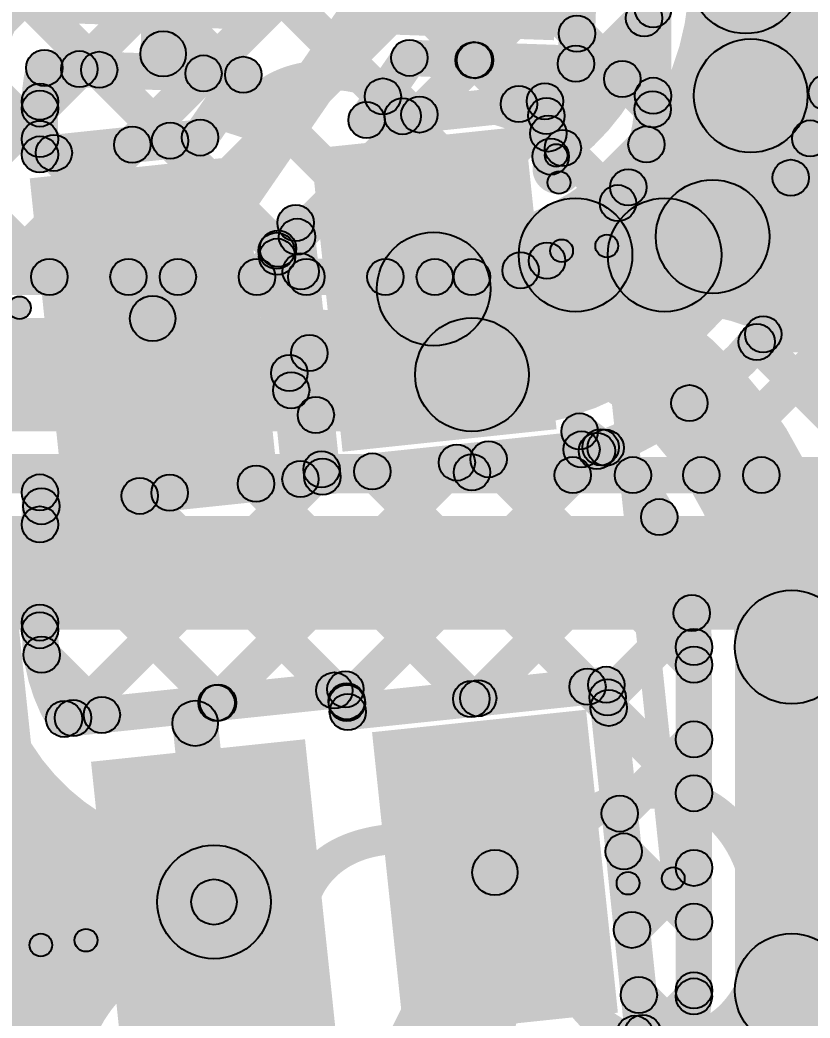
# Model space of a CAD drawing. Header units: millimetres. Extents: x -2.17 to 2.17, y -2.17 to 2.17.
# Drawn here: x -1.4829 to -1.3089, y -0.2296 to -0.0099 of the extents above; entities that cross this region are included whole.
import ezdxf

# ---------------------------------------------------------------- set-up
doc = ezdxf.new("R2010")
doc.units = ezdxf.units.MM
doc.header["$MEASUREMENT"] = 0
for name, color, linetype in [('BottomLayer', 5, 'Continuous'), ('BottomOverlay', 54, 'Continuous'), ('Mechanical2', 216, 'Continuous'), ('TopLayer', 1, 'Continuous'), ('TopOverlay', 2, 'Continuous'), ('TopPaste', 8, 'Continuous'), ('TopSolder', 216, 'Continuous')]:
    doc.layers.add(name, color=color, linetype=linetype)

# ---------------------------------------------------------------- blocks, each defined once
blk = doc.blocks.new('WS2812B_M____175')
at = {"layer": 'TopLayer'}
for points in [[(-0.09409, 0.05079), (-0.03504, 0.05079), (-0.03504, 0.01142), (-0.09409, 0.01142)], [(0.03504, 0.05079), (0.09409, 0.05079), (0.09409, 0.01142), (0.03504, 0.01142)], [(-0.09409, -0.01142), (-0.03504, -0.01142), (-0.03504, -0.05079), (-0.09409, -0.05079)], [(0.03504, -0.01142), (0.09409, -0.01142), (0.09409, -0.05079), (0.03504, -0.05079)]]:
    blk.add_hatch(color=1, dxfattribs=at).paths.add_polyline_path(points)
at = {"layer": 'TopOverlay'}
h = blk.add_hatch(color=2, dxfattribs=at)
edge = h.paths.add_edge_path()
edge.add_arc((-0.07, 0.07), 0.0025, 0, 360)
h = blk.add_hatch(color=2, dxfattribs=at)
edge = h.paths.add_edge_path()
edge.add_arc((-0.07, 0.07), 0.0025, 0, 360)
for points in [[(0.07, 0.0725), (0.07, 0.0675), (-0.07, 0.0675), (-0.07, 0.0725)], [(-0.0675, 0.06), (-0.0725, 0.06), (-0.0725, 0.07), (-0.0675, 0.07)], [(0.0725, 0.06), (0.0675, 0.06), (0.0675, 0.07), (0.0725, 0.07)], [(-0.0675, -0.07), (-0.0725, -0.07), (-0.0725, -0.06), (-0.0675, -0.06)], [(0.0725, -0.07), (0.0675, -0.07), (0.0675, -0.06), (0.0725, -0.06)], [(0.07, -0.0675), (0.07, -0.0725), (-0.07, -0.0725), (-0.07, -0.0675)]]:
    blk.add_hatch(color=2, dxfattribs=at).paths.add_polyline_path(points)
h = blk.add_hatch(color=2, dxfattribs=at)
edge = h.paths.add_edge_path()
edge.add_arc((0.07, 0.07), 0.0025, 0, 360)
h = blk.add_hatch(color=2, dxfattribs=at)
edge = h.paths.add_edge_path()
edge.add_arc((0.07, 0.07), 0.0025, 0, 360)
h = blk.add_hatch(color=2, dxfattribs=at)
edge = h.paths.add_edge_path()
edge.add_arc((-0.091, 0.061), 0.0025, 0, 360)
h = blk.add_hatch(color=2, dxfattribs=at)
edge = h.paths.add_edge_path()
edge.add_arc((-0.085, 0.061), 0.0025, 0, 360)
h = blk.add_hatch(color=2, dxfattribs=at)
edge = h.paths.add_edge_path()
edge.add_arc((-0.07, 0.06), 0.0025, 0, 360)
h = blk.add_hatch(color=2, dxfattribs=at)
edge = h.paths.add_edge_path()
edge.add_arc((0.07, 0.06), 0.0025, 0, 360)
h = blk.add_hatch(color=2, dxfattribs=at)
edge = h.paths.add_edge_path()
edge.add_arc((-0.07, -0.06), 0.0025, 0, 360)
h = blk.add_hatch(color=2, dxfattribs=at)
edge = h.paths.add_edge_path()
edge.add_arc((0.07, -0.06), 0.0025, 0, 360)
h = blk.add_hatch(color=2, dxfattribs=at)
edge = h.paths.add_edge_path()
edge.add_arc((-0.07, -0.07), 0.0025, 0, 360)
h = blk.add_hatch(color=2, dxfattribs=at)
edge = h.paths.add_edge_path()
edge.add_arc((-0.07, -0.07), 0.0025, 0, 360)
h = blk.add_hatch(color=2, dxfattribs=at)
edge = h.paths.add_edge_path()
edge.add_arc((0.07, -0.07), 0.0025, 0, 360)
h = blk.add_hatch(color=2, dxfattribs=at)
edge = h.paths.add_edge_path()
edge.add_arc((0.07, -0.07), 0.0025, 0, 360)
at = {"layer": 'TopPaste'}
for points in [[(-0.09409, 0.05079), (-0.03504, 0.05079), (-0.03504, 0.01142), (-0.09409, 0.01142)], [(0.03504, 0.05079), (0.09409, 0.05079), (0.09409, 0.01142), (0.03504, 0.01142)], [(-0.09409, -0.01142), (-0.03504, -0.01142), (-0.03504, -0.05079), (-0.09409, -0.05079)], [(0.03504, -0.01142), (0.09409, -0.01142), (0.09409, -0.05079), (0.03504, -0.05079)]]:
    blk.add_hatch(color=8, dxfattribs=at).paths.add_polyline_path(points)
at = {"layer": 'TopSolder'}
for points in [[(-0.09809, 0.05479), (-0.03104, 0.05479), (-0.03104, 0.00742), (-0.09809, 0.00742)], [(0.03104, 0.05479), (0.09809, 0.05479), (0.09809, 0.00742), (0.03104, 0.00742)], [(-0.09809, -0.00742), (-0.03104, -0.00742), (-0.03104, -0.05479), (-0.09809, -0.05479)], [(0.03104, -0.00742), (0.09809, -0.00742), (0.09809, -0.05479), (0.03104, -0.05479)]]:
    blk.add_hatch(color=216, dxfattribs=at).paths.add_polyline_path(points)
at = {"layer": 'TopOverlay', "const_width": 0.005}
blk.add_lwpolyline([(-0.085, 0.061, 1), (-0.091, 0.061, 1)], format="xyb", close=True, dxfattribs=at)
at = {"layer": 'TopOverlay'}
for centre in [(-0.07, 0.07), (-0.07, 0.07), (0.07, 0.07), (0.07, 0.07), (-0.091, 0.061), (-0.085, 0.061), (-0.07, 0.06), (0.07, 0.06), (-0.07, -0.06), (0.07, -0.06), (-0.07, -0.07), (-0.07, -0.07), (0.07, -0.07), (0.07, -0.07)]:
    blk.add_circle(centre, 0.0025, dxfattribs=at)
blk = doc.blocks.new('WS2812B_M____176')
at = {"layer": 'TopLayer'}
for points in [[(-0.09409, 0.05079), (-0.03504, 0.05079), (-0.03504, 0.01142), (-0.09409, 0.01142)], [(0.03504, 0.05079), (0.09409, 0.05079), (0.09409, 0.01142), (0.03504, 0.01142)], [(-0.09409, -0.01142), (-0.03504, -0.01142), (-0.03504, -0.05079), (-0.09409, -0.05079)], [(0.03504, -0.01142), (0.09409, -0.01142), (0.09409, -0.05079), (0.03504, -0.05079)]]:
    blk.add_hatch(color=1, dxfattribs=at).paths.add_polyline_path(points)
at = {"layer": 'TopOverlay'}
h = blk.add_hatch(color=2, dxfattribs=at)
edge = h.paths.add_edge_path()
edge.add_arc((-0.07, 0.07), 0.0025, 0, 360)
h = blk.add_hatch(color=2, dxfattribs=at)
edge = h.paths.add_edge_path()
edge.add_arc((-0.07, 0.07), 0.0025, 0, 360)
for points in [[(-0.07, 0.0675), (-0.07, 0.0725), (0.07, 0.0725), (0.07, 0.0675)], [(-0.0675, 0.06), (-0.0725, 0.06), (-0.0725, 0.07), (-0.0675, 0.07)], [(0.0725, 0.06), (0.0675, 0.06), (0.0675, 0.07), (0.0725, 0.07)], [(-0.0675, -0.07), (-0.0725, -0.07), (-0.0725, -0.06), (-0.0675, -0.06)], [(0.0725, -0.07), (0.0675, -0.07), (0.0675, -0.06), (0.0725, -0.06)], [(-0.07, -0.0725), (-0.07, -0.0675), (0.07, -0.0675), (0.07, -0.0725)]]:
    blk.add_hatch(color=2, dxfattribs=at).paths.add_polyline_path(points)
h = blk.add_hatch(color=2, dxfattribs=at)
edge = h.paths.add_edge_path()
edge.add_arc((0.07, 0.07), 0.0025, 0, 360)
h = blk.add_hatch(color=2, dxfattribs=at)
edge = h.paths.add_edge_path()
edge.add_arc((0.07, 0.07), 0.0025, 0, 360)
h = blk.add_hatch(color=2, dxfattribs=at)
edge = h.paths.add_edge_path()
edge.add_arc((-0.091, 0.061), 0.0025, 0, 360)
h = blk.add_hatch(color=2, dxfattribs=at)
edge = h.paths.add_edge_path()
edge.add_arc((-0.085, 0.061), 0.0025, 0, 360)
h = blk.add_hatch(color=2, dxfattribs=at)
edge = h.paths.add_edge_path()
edge.add_arc((-0.07, 0.06), 0.0025, 0, 360)
h = blk.add_hatch(color=2, dxfattribs=at)
edge = h.paths.add_edge_path()
edge.add_arc((0.07, 0.06), 0.0025, 0, 360)
h = blk.add_hatch(color=2, dxfattribs=at)
edge = h.paths.add_edge_path()
edge.add_arc((-0.07, -0.06), 0.0025, 0, 360)
h = blk.add_hatch(color=2, dxfattribs=at)
edge = h.paths.add_edge_path()
edge.add_arc((0.07, -0.06), 0.0025, 0, 360)
h = blk.add_hatch(color=2, dxfattribs=at)
edge = h.paths.add_edge_path()
edge.add_arc((-0.07, -0.07), 0.0025, 0, 360)
h = blk.add_hatch(color=2, dxfattribs=at)
edge = h.paths.add_edge_path()
edge.add_arc((-0.07, -0.07), 0.0025, 0, 360)
h = blk.add_hatch(color=2, dxfattribs=at)
edge = h.paths.add_edge_path()
edge.add_arc((0.07, -0.07), 0.0025, 0, 360)
h = blk.add_hatch(color=2, dxfattribs=at)
edge = h.paths.add_edge_path()
edge.add_arc((0.07, -0.07), 0.0025, 0, 360)
at = {"layer": 'TopPaste'}
for points in [[(-0.09409, 0.05079), (-0.03504, 0.05079), (-0.03504, 0.01142), (-0.09409, 0.01142)], [(0.03504, 0.05079), (0.09409, 0.05079), (0.09409, 0.01142), (0.03504, 0.01142)], [(-0.09409, -0.01142), (-0.03504, -0.01142), (-0.03504, -0.05079), (-0.09409, -0.05079)], [(0.03504, -0.01142), (0.09409, -0.01142), (0.09409, -0.05079), (0.03504, -0.05079)]]:
    blk.add_hatch(color=8, dxfattribs=at).paths.add_polyline_path(points)
at = {"layer": 'TopSolder'}
for points in [[(-0.09809, 0.05479), (-0.03104, 0.05479), (-0.03104, 0.00742), (-0.09809, 0.00742)], [(0.03104, 0.05479), (0.09809, 0.05479), (0.09809, 0.00742), (0.03104, 0.00742)], [(-0.09809, -0.00742), (-0.03104, -0.00742), (-0.03104, -0.05479), (-0.09809, -0.05479)], [(0.03104, -0.00742), (0.09809, -0.00742), (0.09809, -0.05479), (0.03104, -0.05479)]]:
    blk.add_hatch(color=216, dxfattribs=at).paths.add_polyline_path(points)
at = {"layer": 'TopOverlay', "const_width": 0.005}
blk.add_lwpolyline([(-0.085, 0.061, 1), (-0.091, 0.061, 1)], format="xyb", close=True, dxfattribs=at)
at = {"layer": 'TopOverlay'}
for centre in [(-0.07, 0.07), (-0.07, 0.07), (0.07, 0.07), (0.07, 0.07), (-0.091, 0.061), (-0.085, 0.061), (-0.07, 0.06), (0.07, 0.06), (-0.07, -0.06), (0.07, -0.06), (-0.07, -0.07), (-0.07, -0.07), (0.07, -0.07), (0.07, -0.07)]:
    blk.add_circle(centre, 0.0025, dxfattribs=at)

msp = doc.modelspace()

# ---------------------------------------------------------------- hatches: boundary and pattern name
at = {"layer": 'BottomLayer'}
for points in [[(-1.74106, 0.24906), (-1.7354, 0.25472), (-1.41701, -0.06367), (-1.42267, -0.06933)], [(-1.71278, 0.24906), (-1.70712, 0.25472), (-1.38873, -0.06367), (-1.39439, -0.06933)], [(-1.68449, 0.24906), (-1.67883, 0.25472), (-1.36403, -0.06009), (-1.36969, -0.06574)], [(-1.65621, 0.24906), (-1.65055, 0.25472), (-1.34842, -0.04741), (-1.35408, -0.05307)], [(-1.62792, 0.24906), (-1.62227, 0.25472), (-1.34078, -0.02677), (-1.34644, -0.03242)], [(-1.54102, -0.06933), (-1.54668, -0.06367), (-1.22829, 0.25472), (-1.22263, 0.24906)], [(-1.51274, -0.06933), (-1.51839, -0.06367), (-1.25037, 0.20436), (-1.24471, 0.1987)], [(-1.48445, -0.06933), (-1.49011, -0.06367), (-1.25221, 0.17423), (-1.24655, 0.16858)], [(-1.45617, -0.06933), (-1.46183, -0.06367), (-1.24233, 0.15583), (-1.23667, 0.15017)], [(-1.42788, -0.06933), (-1.43354, -0.06367), (-1.24233, 0.12754), (-1.23667, 0.12188)], [(-1.53016, 0.00987), (-1.5245, 0.01553), (-1.4453, -0.06367), (-1.45096, -0.06933)], [(-1.3395, -0.02661), (-1.3475, -0.02661), (-1.3475, 0.00739), (-1.3395, 0.00739)], [(-1.3095, -0.02661), (-1.3345, -0.02661), (-1.3345, 0.00739), (-1.3095, 0.00739)], [(-1.3996, -0.06933), (-1.40526, -0.06367), (-1.34633, -0.00474), (-1.34067, -0.0104)], [(-1.53082, -0.01775), (-1.52516, -0.01209), (-1.47358, -0.06367), (-1.47924, -0.06933)], [(-1.36985, -0.06786), (-1.37551, -0.06221), (-1.34779, -0.03449), (-1.34214, -0.04015)], [(-1.3304, -0.07011), (-1.3304, -0.04511), (-1.219, -0.04511), (-1.219, -0.07011)], [(-1.905, -0.0705), (-1.905, -0.0625), (-1.38339, -0.0625), (-1.38339, -0.0705)], [(-1.905, -0.1005), (-1.905, -0.0755), (-1.38339, -0.0755), (-1.38339, -0.1005)], [(-1.33007, -0.11294), (-1.33573, -0.10728), (-1.30473, -0.07628), (-1.29907, -0.08194)], [(-1.31925, -0.08311), (-1.31925, -0.07511), (-1.2566, -0.07511), (-1.2566, -0.08311)], [(-1.32351, -0.08364), (-1.31785, -0.07798), (-1.28855, -0.10728), (-1.29421, -0.11294)], [(-1.33833, -0.0971), (-1.33268, -0.09144), (-1.31683, -0.10728), (-1.32249, -0.11294)], [(-1.35836, -0.11294), (-1.36402, -0.10728), (-1.35871, -0.10197), (-1.35305, -0.10763)], [(-1.35679, -0.10693), (-1.35113, -0.10127), (-1.34512, -0.10728), (-1.35078, -0.11294)], [(-1.97, -0.11411), (-1.97, -0.10611), (-1.272, -0.10611), (-1.272, -0.11411)], [(-1.905, -0.1135), (-1.905, -0.1055), (-1.38339, -0.1055), (-1.38339, -0.1135)], [(-1.97, -0.14411), (-1.97, -0.11911), (-1.272, -0.11911), (-1.272, -0.14411)]]:
    msp.add_hatch(color=5, dxfattribs=at).paths.add_polyline_path(points)
h = msp.add_hatch(color=5, dxfattribs=at)
edge = h.paths.add_edge_path()
edge.add_arc((-1.3435, -0.00757), 0.004, 0, 360)
h = msp.add_hatch(color=5, dxfattribs=at)
edge = h.paths.add_edge_path()
edge.add_arc((-1.322, -0.02661), 0.0125, 0, 360)
h = msp.add_hatch(color=5, dxfattribs=at)
edge = h.paths.add_edge_path()
edge.add_arc((-1.322, -0.02661), 0.0125, 0, 360)
h = msp.add_hatch(color=5, dxfattribs=at)
edge = h.paths.add_edge_path()
edge.add_arc((-1.3435, -0.02661), 0.004, 0, 360)
h = msp.add_hatch(color=5, dxfattribs=at)
edge = h.paths.add_edge_path()
edge.add_arc((-1.3435, -0.02661), 0.004, 0, 360)
h = msp.add_hatch(color=5, dxfattribs=at)
edge = h.paths.add_edge_path()
edge.add_arc((-1.34361, -0.02959), 0.004, 0, 360)
h = msp.add_hatch(color=5, dxfattribs=at)
edge = h.paths.add_edge_path()
edge.add_arc((-1.34496, -0.03732), 0.004, 0, 360)
h = msp.add_hatch(color=5, dxfattribs=at)
edge = h.paths.add_edge_path()
edge.add_arc((-1.34896, -0.04675), 0.004, 0, 360)
h = msp.add_hatch(color=5, dxfattribs=at)
edge = h.paths.add_edge_path()
edge.add_arc((-1.34896, -0.04675), 0.004, 0, 360)
h = msp.add_hatch(color=5, dxfattribs=at)
edge = h.paths.add_edge_path()
edge.add_arc((-1.3304, -0.05761), 0.0125, 0, 360)
h = msp.add_hatch(color=5, dxfattribs=at)
edge = h.paths.add_edge_path()
edge.add_arc((-1.3304, -0.05761), 0.0125, 0, 360)
h = msp.add_hatch(color=5, dxfattribs=at)
edge = h.paths.add_edge_path()
edge.add_arc((-1.3304, -0.05761), 0.0125, 0, 360)
h = msp.add_hatch(color=5, dxfattribs=at)
edge = h.paths.add_edge_path()
edge.add_arc((-1.35125, -0.05024), 0.004, 0, 360)
h = msp.add_hatch(color=5, dxfattribs=at)
edge = h.paths.add_edge_path()
edge.add_arc((-1.36686, -0.06291), 0.004, 0, 360)
h = msp.add_hatch(color=5, dxfattribs=at)
edge = h.paths.add_edge_path()
edge.add_arc((-1.37268, -0.06504), 0.004, 0, 360)
h = msp.add_hatch(color=5, dxfattribs=at)
edge = h.paths.add_edge_path()
edge.add_arc((-1.47641, -0.0665), 0.004, 0, 360)
h = msp.add_hatch(color=5, dxfattribs=at)
edge = h.paths.add_edge_path()
edge.add_arc((-1.459, -0.0665), 0.004, 0, 360)
h = msp.add_hatch(color=5, dxfattribs=at)
edge = h.paths.add_edge_path()
edge.add_arc((-1.44813, -0.0665), 0.004, 0, 360)
h = msp.add_hatch(color=5, dxfattribs=at)
edge = h.paths.add_edge_path()
edge.add_arc((-1.43071, -0.0665), 0.004, 0, 360)
h = msp.add_hatch(color=5, dxfattribs=at)
edge = h.paths.add_edge_path()
edge.add_arc((-1.41984, -0.0665), 0.004, 0, 360)
h = msp.add_hatch(color=5, dxfattribs=at)
edge = h.paths.add_edge_path()
edge.add_arc((-1.40243, -0.0665), 0.004, 0, 360)
h = msp.add_hatch(color=5, dxfattribs=at)
edge = h.paths.add_edge_path()
edge.add_arc((-1.39156, -0.0665), 0.004, 0, 360)
h = msp.add_hatch(color=5, dxfattribs=at)
edge = h.paths.add_edge_path()
edge.add_arc((-1.38339, -0.0665), 0.004, 0, 360)
h = msp.add_hatch(color=5, dxfattribs=at)
edge = h.paths.add_edge_path()
edge.add_arc((-1.38339, -0.0665), 0.004, 0, 360)
h = msp.add_hatch(color=5, dxfattribs=at)
edge = h.paths.add_edge_path()
edge.add_arc((-1.38339, -0.088), 0.0125, 0, 360)
h = msp.add_hatch(color=5, dxfattribs=at)
edge = h.paths.add_edge_path()
edge.add_arc((-1.38339, -0.088), 0.0125, 0, 360)
h = msp.add_hatch(color=5, dxfattribs=at)
edge = h.paths.add_edge_path()
edge.add_arc((-1.32068, -0.08081), 0.004, 0, 360)
h = msp.add_hatch(color=5, dxfattribs=at)
edge = h.paths.add_edge_path()
edge.add_arc((-1.31925, -0.07911), 0.004, 0, 360)
h = msp.add_hatch(color=5, dxfattribs=at)
edge = h.paths.add_edge_path()
edge.add_arc((-1.31925, -0.07911), 0.004, 0, 360)
h = msp.add_hatch(color=5, dxfattribs=at)
edge = h.paths.add_edge_path()
edge.add_arc((-1.3355, -0.09427), 0.004, 0, 360)
h = msp.add_hatch(color=5, dxfattribs=at)
edge = h.paths.add_edge_path()
edge.add_arc((-1.35588, -0.1048), 0.004, 0, 360)
h = msp.add_hatch(color=5, dxfattribs=at)
edge = h.paths.add_edge_path()
edge.add_arc((-1.35396, -0.1041), 0.004, 0, 360)
h = msp.add_hatch(color=5, dxfattribs=at)
edge = h.paths.add_edge_path()
edge.add_arc((-1.38339, -0.1095), 0.004, 0, 360)
h = msp.add_hatch(color=5, dxfattribs=at)
edge = h.paths.add_edge_path()
edge.add_arc((-1.38339, -0.1095), 0.004, 0, 360)
h = msp.add_hatch(color=5, dxfattribs=at)
edge = h.paths.add_edge_path()
edge.add_arc((-1.36119, -0.11011), 0.004, 0, 360)
h = msp.add_hatch(color=5, dxfattribs=at)
edge = h.paths.add_edge_path()
edge.add_arc((-1.34795, -0.11011), 0.004, 0, 360)
h = msp.add_hatch(color=5, dxfattribs=at)
edge = h.paths.add_edge_path()
edge.add_arc((-1.3329, -0.11011), 0.004, 0, 360)
h = msp.add_hatch(color=5, dxfattribs=at)
edge = h.paths.add_edge_path()
edge.add_arc((-1.31966, -0.11011), 0.004, 0, 360)
at = {"layer": 'TopLayer'}
for points in [[(-1.3565, -0.0197), (-1.36449, -0.01942), (-1.3618, 0.05759), (-1.35381, 0.05731)], [(-1.44956, -0.07849), (-1.4578, -0.07281), (-1.39193, 0.02278), (-1.3837, 0.01711)], [(-1.44637, -0.01756), (-1.45636, -0.01721), (-1.45498, 0.02229), (-1.44499, 0.02194)], [(-1.36415, -0.03388), (-1.36981, -0.02822), (-1.34831, -0.00672), (-1.34265, -0.01238)], [(-1.36309, -0.01577), (-1.35743, -0.01011), (-1.34746, -0.02009), (-1.35312, -0.02574)], [(-1.39729, -0.02228), (-1.39701, -0.01428), (-1.36035, -0.01556), (-1.36063, -0.02356)], [(-1.47766, -0.02447), (-1.47738, -0.01648), (-1.43358, -0.01801), (-1.43386, -0.026)], [(-1.40328, -0.03423), (-1.40987, -0.02969), (-1.40045, -0.01601), (-1.39386, -0.02055)], [(-1.39212, -0.03356), (-1.39778, -0.02791), (-1.38581, -0.01594), (-1.38016, -0.0216)], [(-1.38554, -0.02161), (-1.37988, -0.01595), (-1.37023, -0.02561), (-1.37588, -0.03126)], [(-1.47567, -0.03226), (-1.48133, -0.02661), (-1.47264, -0.01792), (-1.46698, -0.02357)], [(-1.46827, -0.02372), (-1.46262, -0.01807), (-1.44701, -0.03368), (-1.45267, -0.03933)], [(-1.45533, -0.04021), (-1.46099, -0.03455), (-1.44531, -0.01887), (-1.43965, -0.02453)], [(-1.43994, -0.03808), (-1.44653, -0.03354), (-1.43702, -0.01973), (-1.43043, -0.02427)], [(-1.40616, -0.03594), (-1.407, -0.02798), (-1.36773, -0.02385), (-1.3669, -0.03181)], [(-1.40583, -0.0296), (-1.40017, -0.02394), (-1.39582, -0.0283), (-1.40148, -0.03395)], [(-1.4745, -0.03952), (-1.4825, -0.03952), (-1.4825, -0.0279), (-1.4745, -0.0279)], [(-1.37129, -0.02825), (-1.36334, -0.02741), (-1.36206, -0.03957), (-1.37002, -0.04041)], [(-1.47808, -0.0435), (-1.47892, -0.03554), (-1.44365, -0.03183), (-1.44282, -0.03979)], [(-1.3694, -0.03775), (-1.36374, -0.03209), (-1.36054, -0.03529), (-1.3662, -0.04095)], [(-1.48133, -0.03895), (-1.47567, -0.0333), (-1.4726, -0.03637), (-1.47826, -0.04202)], [(-1.31174, -0.03884), (-1.30608, -0.03318), (-1.27794, -0.06132), (-1.2836, -0.06698)], [(-1.36058, -0.07414), (-1.36058, -0.04914), (-1.34097, -0.04914), (-1.34097, -0.07414)], [(-1.42311, -0.06301), (-1.4297, -0.05847), (-1.42548, -0.05235), (-1.41889, -0.05688)], [(-1.42344, -0.06488), (-1.4291, -0.05922), (-1.4247, -0.05483), (-1.41904, -0.06048)], [(-1.42617, -0.05503), (-1.41821, -0.0542), (-1.41234, -0.11004), (-1.4203, -0.11088)], [(-1.42891, -0.06309), (-1.42325, -0.05743), (-1.41824, -0.06245), (-1.4239, -0.0681)], [(-1.43038, -0.06115), (-1.42243, -0.06032), (-1.41715, -0.11055), (-1.4251, -0.11138)], [(-1.42075, -0.09048), (-1.42641, -0.08482), (-1.42201, -0.08042), (-1.41635, -0.08608)], [(-1.42601, -0.09428), (-1.42035, -0.08862), (-1.41492, -0.09405), (-1.42057, -0.09971)], [(-1.4159, -0.11444), (-1.41674, -0.10648), (-1.35968, -0.10049), (-1.35884, -0.10844)], [(-1.36366, -0.10092), (-1.3557, -0.10009), (-1.35528, -0.10405), (-1.36324, -0.10488)], [(-1.40813, -0.16271), (-1.41379, -0.15705), (-1.35789, -0.10116), (-1.35223, -0.10681)], [(-1.43678, -0.16308), (-1.44244, -0.15742), (-1.38954, -0.10452), (-1.38388, -0.11018)], [(-1.38256, -0.10944), (-1.3769, -0.10379), (-1.33167, -0.14901), (-1.33733, -0.15467)], [(-1.47776, -0.12094), (-1.4786, -0.11299), (-1.42154, -0.10699), (-1.42071, -0.11494)], [(-1.46839, -0.1664), (-1.47404, -0.16074), (-1.41932, -0.10601), (-1.41366, -0.11167)], [(-1.40815, -0.11213), (-1.40249, -0.10648), (-1.35511, -0.15386), (-1.36076, -0.15952)], [(-1.43374, -0.11482), (-1.42809, -0.10917), (-1.3807, -0.15655), (-1.38636, -0.16221)], [(-1.47567, -0.1454), (-1.48133, -0.13974), (-1.45275, -0.11116), (-1.44709, -0.11682)], [(-1.45934, -0.11751), (-1.45368, -0.11186), (-1.41085, -0.15469), (-1.4165, -0.16035)], [(-1.4745, -0.14426), (-1.4825, -0.14426), (-1.4825, -0.11393), (-1.4745, -0.11393)], [(-1.48248, -0.11435), (-1.47452, -0.11352), (-1.4742, -0.11655), (-1.48216, -0.11738)], [(-1.48133, -0.12381), (-1.47567, -0.11815), (-1.43644, -0.15738), (-1.4421, -0.16304)], [(-1.37918, -0.16205), (-1.38484, -0.15639), (-1.34498, -0.11653), (-1.33932, -0.12219)], [(-1.3507, -0.16185), (-1.35636, -0.15619), (-1.33782, -0.13765), (-1.33216, -0.14331)], [(-1.48095, -0.15247), (-1.47529, -0.14682), (-1.46203, -0.16007), (-1.46769, -0.16573)], [(-1.3305, -0.22353), (-1.3385, -0.22353), (-1.3385, -0.14796), (-1.3305, -0.14796)], [(-1.3005, -0.22353), (-1.3255, -0.22353), (-1.3255, -0.14796), (-1.3005, -0.14796)], [(-1.47274, -0.16775), (-1.47358, -0.1598), (-1.41165, -0.15329), (-1.41081, -0.16124)], [(-1.41029, -0.16622), (-1.41113, -0.15826), (-1.35424, -0.15228), (-1.3534, -0.16024)], [(-1.4165, -0.16035), (-1.41085, -0.15469), (-1.40809, -0.15745), (-1.41374, -0.16311)], [(-1.36076, -0.15952), (-1.35511, -0.15386), (-1.35046, -0.15851), (-1.35611, -0.16417)], [(-1.3578, -0.15668), (-1.34984, -0.15584), (-1.34179, -0.23247), (-1.34974, -0.23331)], [(-1.41521, -0.15768), (-1.40725, -0.15685), (-1.40673, -0.16182), (-1.41469, -0.16266)], [(-1.35611, -0.16417), (-1.35046, -0.15851), (-1.33167, -0.1773), (-1.33733, -0.18295)], [(-1.44929, -0.16529), (-1.43934, -0.16424), (-1.43521, -0.20355), (-1.44516, -0.2046)], [(-1.34801, -0.18744), (-1.35367, -0.18179), (-1.33733, -0.16545), (-1.33167, -0.17111)], [(-1.35279, -0.19578), (-1.34713, -0.19012), (-1.33167, -0.20558), (-1.33733, -0.21124)], [(-1.42128, -0.29453), (-1.43022, -0.29005), (-1.38279, -0.19533), (-1.37385, -0.19981)], [(-1.34532, -0.21304), (-1.35098, -0.20738), (-1.33733, -0.19373), (-1.33167, -0.19939)], [(-1.44516, -0.2046), (-1.43521, -0.20355), (-1.43108, -0.24286), (-1.44102, -0.24391)], [(-1.34947, -0.22738), (-1.34381, -0.22173), (-1.33372, -0.23182), (-1.33938, -0.23747)], [(-1.34368, -0.23969), (-1.34934, -0.23403), (-1.33736, -0.22205), (-1.3317, -0.2277)]]:
    msp.add_hatch(color=1, dxfattribs=at).paths.add_polyline_path(points)
h = msp.add_hatch(color=1, dxfattribs=at)
edge = h.paths.add_edge_path()
edge.add_arc((-1.32309, -0.00042), 0.0125, 0, 360)
h = msp.add_hatch(color=1, dxfattribs=at)
edge = h.paths.add_edge_path()
edge.add_arc((-1.34548, -0.00955), 0.004, 0, 360)
h = msp.add_hatch(color=1, dxfattribs=at)
edge = h.paths.add_edge_path()
edge.add_arc((-1.36026, -0.01294), 0.004, 0, 360)
h = msp.add_hatch(color=1, dxfattribs=at)
edge = h.paths.add_edge_path()
edge.add_arc((-1.45136, -0.01739), 0.005, 0, 360)
h = msp.add_hatch(color=1, dxfattribs=at)
edge = h.paths.add_edge_path()
edge.add_arc((-1.39715, -0.01828), 0.004, 0, 360)
h = msp.add_hatch(color=1, dxfattribs=at)
edge = h.paths.add_edge_path()
edge.add_arc((-1.39715, -0.01828), 0.004, 0, 360)
h = msp.add_hatch(color=1, dxfattribs=at)
edge = h.paths.add_edge_path()
edge.add_arc((-1.38299, -0.01877), 0.004, 0, 360)
h = msp.add_hatch(color=1, dxfattribs=at)
edge = h.paths.add_edge_path()
edge.add_arc((-1.38271, -0.01878), 0.004, 0, 360)
h = msp.add_hatch(color=1, dxfattribs=at)
edge = h.paths.add_edge_path()
edge.add_arc((-1.47752, -0.02047), 0.004, 0, 360)
h = msp.add_hatch(color=1, dxfattribs=at)
edge = h.paths.add_edge_path()
edge.add_arc((-1.47752, -0.02047), 0.004, 0, 360)
h = msp.add_hatch(color=1, dxfattribs=at)
edge = h.paths.add_edge_path()
edge.add_arc((-1.46981, -0.02074), 0.004, 0, 360)
h = msp.add_hatch(color=1, dxfattribs=at)
edge = h.paths.add_edge_path()
edge.add_arc((-1.46545, -0.0209), 0.004, 0, 360)
h = msp.add_hatch(color=1, dxfattribs=at)
edge = h.paths.add_edge_path()
edge.add_arc((-1.36049, -0.01956), 0.004, 0, 360)
h = msp.add_hatch(color=1, dxfattribs=at)
edge = h.paths.add_edge_path()
edge.add_arc((-1.36049, -0.01956), 0.004, 0, 360)
h = msp.add_hatch(color=1, dxfattribs=at)
edge = h.paths.add_edge_path()
edge.add_arc((-1.44248, -0.0217), 0.004, 0, 360)
h = msp.add_hatch(color=1, dxfattribs=at)
edge = h.paths.add_edge_path()
edge.add_arc((-1.43372, -0.022), 0.004, 0, 360)
h = msp.add_hatch(color=1, dxfattribs=at)
edge = h.paths.add_edge_path()
edge.add_arc((-1.43372, -0.022), 0.004, 0, 360)
h = msp.add_hatch(color=1, dxfattribs=at)
edge = h.paths.add_edge_path()
edge.add_arc((-1.35029, -0.02291), 0.004, 0, 360)
h = msp.add_hatch(color=1, dxfattribs=at)
edge = h.paths.add_edge_path()
edge.add_arc((-1.30526, -0.0259), 0.004, 0, 360)
h = msp.add_hatch(color=1, dxfattribs=at)
edge = h.paths.add_edge_path()
edge.add_arc((-1.4785, -0.0279), 0.004, 0, 360)
h = msp.add_hatch(color=1, dxfattribs=at)
edge = h.paths.add_edge_path()
edge.add_arc((-1.4785, -0.0279), 0.004, 0, 360)
h = msp.add_hatch(color=1, dxfattribs=at)
edge = h.paths.add_edge_path()
edge.add_arc((-1.403, -0.02677), 0.004, 0, 360)
h = msp.add_hatch(color=1, dxfattribs=at)
edge = h.paths.add_edge_path()
edge.add_arc((-1.36732, -0.02783), 0.004, 0, 360)
h = msp.add_hatch(color=1, dxfattribs=at)
edge = h.paths.add_edge_path()
edge.add_arc((-1.36732, -0.02783), 0.004, 0, 360)
h = msp.add_hatch(color=1, dxfattribs=at)
edge = h.paths.add_edge_path()
edge.add_arc((-1.4785, -0.02943), 0.004, 0, 360)
h = msp.add_hatch(color=1, dxfattribs=at)
edge = h.paths.add_edge_path()
edge.add_arc((-1.37305, -0.02843), 0.004, 0, 360)
h = msp.add_hatch(color=1, dxfattribs=at)
edge = h.paths.add_edge_path()
edge.add_arc((-1.40658, -0.03196), 0.004, 0, 360)
h = msp.add_hatch(color=1, dxfattribs=at)
edge = h.paths.add_edge_path()
edge.add_arc((-1.40658, -0.03196), 0.004, 0, 360)
h = msp.add_hatch(color=1, dxfattribs=at)
edge = h.paths.add_edge_path()
edge.add_arc((-1.39865, -0.03112), 0.004, 0, 360)
h = msp.add_hatch(color=1, dxfattribs=at)
edge = h.paths.add_edge_path()
edge.add_arc((-1.39495, -0.03074), 0.004, 0, 360)
h = msp.add_hatch(color=1, dxfattribs=at)
edge = h.paths.add_edge_path()
edge.add_arc((-1.36698, -0.03105), 0.004, 0, 360)
h = msp.add_hatch(color=1, dxfattribs=at)
edge = h.paths.add_edge_path()
edge.add_arc((-1.4785, -0.03613), 0.004, 0, 360)
h = msp.add_hatch(color=1, dxfattribs=at)
edge = h.paths.add_edge_path()
edge.add_arc((-1.44984, -0.0365), 0.004, 0, 360)
h = msp.add_hatch(color=1, dxfattribs=at)
edge = h.paths.add_edge_path()
edge.add_arc((-1.44323, -0.03581), 0.004, 0, 360)
h = msp.add_hatch(color=1, dxfattribs=at)
edge = h.paths.add_edge_path()
edge.add_arc((-1.44323, -0.03581), 0.004, 0, 360)
h = msp.add_hatch(color=1, dxfattribs=at)
edge = h.paths.add_edge_path()
edge.add_arc((-1.36657, -0.03492), 0.004, 0, 360)
h = msp.add_hatch(color=1, dxfattribs=at)
edge = h.paths.add_edge_path()
edge.add_arc((-1.30891, -0.03601), 0.004, 0, 360)
h = msp.add_hatch(color=1, dxfattribs=at)
edge = h.paths.add_edge_path()
edge.add_arc((-1.45816, -0.03738), 0.004, 0, 360)
h = msp.add_hatch(color=1, dxfattribs=at)
edge = h.paths.add_edge_path()
edge.add_arc((-1.36337, -0.03812), 0.004, 0, 360)
h = msp.add_hatch(color=1, dxfattribs=at)
edge = h.paths.add_edge_path()
edge.add_arc((-1.4785, -0.03952), 0.004, 0, 360)
h = msp.add_hatch(color=1, dxfattribs=at)
edge = h.paths.add_edge_path()
edge.add_arc((-1.4785, -0.03952), 0.004, 0, 360)
h = msp.add_hatch(color=1, dxfattribs=at)
edge = h.paths.add_edge_path()
edge.add_arc((-1.47543, -0.03919), 0.004, 0, 360)
h = msp.add_hatch(color=1, dxfattribs=at)
edge = h.paths.add_edge_path()
edge.add_arc((-1.36604, -0.03999), 0.004, 0, 360)
h = msp.add_hatch(color=1, dxfattribs=at)
edge = h.paths.add_edge_path()
edge.add_arc((-1.36604, -0.03999), 0.004, 0, 360)
h = msp.add_hatch(color=1, dxfattribs=at)
edge = h.paths.add_edge_path()
edge.add_arc((-1.31319, -0.04467), 0.004, 0, 360)
h = msp.add_hatch(color=1, dxfattribs=at)
edge = h.paths.add_edge_path()
edge.add_arc((-1.31319, -0.04467), 0.004, 0, 360)
h = msp.add_hatch(color=1, dxfattribs=at)
edge = h.paths.add_edge_path()
edge.add_arc((-1.36058, -0.06164), 0.0125, 0, 360)
h = msp.add_hatch(color=1, dxfattribs=at)
edge = h.paths.add_edge_path()
edge.add_arc((-1.36058, -0.06164), 0.0125, 0, 360)
h = msp.add_hatch(color=1, dxfattribs=at)
edge = h.paths.add_edge_path()
edge.add_arc((-1.36058, -0.06164), 0.0125, 0, 360)
h = msp.add_hatch(color=1, dxfattribs=at)
edge = h.paths.add_edge_path()
edge.add_arc((-1.34097, -0.06164), 0.0125, 0, 360)
h = msp.add_hatch(color=1, dxfattribs=at)
edge = h.paths.add_edge_path()
edge.add_arc((-1.34097, -0.06164), 0.0125, 0, 360)
h = msp.add_hatch(color=1, dxfattribs=at)
edge = h.paths.add_edge_path()
edge.add_arc((-1.42219, -0.05461), 0.004, 0, 360)
h = msp.add_hatch(color=1, dxfattribs=at)
edge = h.paths.add_edge_path()
edge.add_arc((-1.42219, -0.05461), 0.004, 0, 360)
h = msp.add_hatch(color=1, dxfattribs=at)
edge = h.paths.add_edge_path()
edge.add_arc((-1.42187, -0.05765), 0.004, 0, 360)
h = msp.add_hatch(color=1, dxfattribs=at)
edge = h.paths.add_edge_path()
edge.add_arc((-1.42641, -0.06074), 0.004, 0, 360)
h = msp.add_hatch(color=1, dxfattribs=at)
edge = h.paths.add_edge_path()
edge.add_arc((-1.42641, -0.06074), 0.004, 0, 360)
h = msp.add_hatch(color=1, dxfattribs=at)
edge = h.paths.add_edge_path()
edge.add_arc((-1.42608, -0.06026), 0.004, 0, 360)
h = msp.add_hatch(color=1, dxfattribs=at)
edge = h.paths.add_edge_path()
edge.add_arc((-1.39182, -0.06915), 0.0125, 0, 360)
h = msp.add_hatch(color=1, dxfattribs=at)
edge = h.paths.add_edge_path()
edge.add_arc((-1.39182, -0.06915), 0.0125, 0, 360)
h = msp.add_hatch(color=1, dxfattribs=at)
edge = h.paths.add_edge_path()
edge.add_arc((-1.42627, -0.06205), 0.004, 0, 360)
h = msp.add_hatch(color=1, dxfattribs=at)
edge = h.paths.add_edge_path()
edge.add_arc((-1.42107, -0.06528), 0.004, 0, 360)
h = msp.add_hatch(color=1, dxfattribs=at)
edge = h.paths.add_edge_path()
edge.add_arc((-1.45368, -0.07565), 0.005, 0, 360)
h = msp.add_hatch(color=1, dxfattribs=at)
edge = h.paths.add_edge_path()
edge.add_arc((-1.41918, -0.08325), 0.004, 0, 360)
h = msp.add_hatch(color=1, dxfattribs=at)
edge = h.paths.add_edge_path()
edge.add_arc((-1.42358, -0.08765), 0.004, 0, 360)
h = msp.add_hatch(color=1, dxfattribs=at)
edge = h.paths.add_edge_path()
edge.add_arc((-1.42318, -0.09145), 0.004, 0, 360)
h = msp.add_hatch(color=1, dxfattribs=at)
edge = h.paths.add_edge_path()
edge.add_arc((-1.41775, -0.09688), 0.004, 0, 360)
h = msp.add_hatch(color=1, dxfattribs=at)
edge = h.paths.add_edge_path()
edge.add_arc((-1.35968, -0.1005), 0.004, 0, 360)
h = msp.add_hatch(color=1, dxfattribs=at)
edge = h.paths.add_edge_path()
edge.add_arc((-1.35968, -0.1005), 0.004, 0, 360)
h = msp.add_hatch(color=1, dxfattribs=at)
edge = h.paths.add_edge_path()
edge.add_arc((-1.35926, -0.10446), 0.004, 0, 360)
h = msp.add_hatch(color=1, dxfattribs=at)
edge = h.paths.add_edge_path()
edge.add_arc((-1.35926, -0.10446), 0.004, 0, 360)
h = msp.add_hatch(color=1, dxfattribs=at)
edge = h.paths.add_edge_path()
edge.add_arc((-1.35506, -0.10398), 0.004, 0, 360)
h = msp.add_hatch(color=1, dxfattribs=at)
edge = h.paths.add_edge_path()
edge.add_arc((-1.37973, -0.10662), 0.004, 0, 360)
h = msp.add_hatch(color=1, dxfattribs=at)
edge = h.paths.add_edge_path()
edge.add_arc((-1.41649, -0.10884), 0.004, 0, 360)
h = msp.add_hatch(color=1, dxfattribs=at)
edge = h.paths.add_edge_path()
edge.add_arc((-1.40532, -0.10931), 0.004, 0, 360)
h = msp.add_hatch(color=1, dxfattribs=at)
edge = h.paths.add_edge_path()
edge.add_arc((-1.38671, -0.10735), 0.004, 0, 360)
h = msp.add_hatch(color=1, dxfattribs=at)
edge = h.paths.add_edge_path()
edge.add_arc((-1.42113, -0.11097), 0.004, 0, 360)
h = msp.add_hatch(color=1, dxfattribs=at)
edge = h.paths.add_edge_path()
edge.add_arc((-1.42113, -0.11097), 0.004, 0, 360)
h = msp.add_hatch(color=1, dxfattribs=at)
edge = h.paths.add_edge_path()
edge.add_arc((-1.41632, -0.11046), 0.004, 0, 360)
h = msp.add_hatch(color=1, dxfattribs=at)
edge = h.paths.add_edge_path()
edge.add_arc((-1.41632, -0.11046), 0.004, 0, 360)
h = msp.add_hatch(color=1, dxfattribs=at)
edge = h.paths.add_edge_path()
edge.add_arc((-1.43092, -0.112), 0.004, 0, 360)
h = msp.add_hatch(color=1, dxfattribs=at)
edge = h.paths.add_edge_path()
edge.add_arc((-1.4785, -0.11393), 0.004, 0, 360)
h = msp.add_hatch(color=1, dxfattribs=at)
edge = h.paths.add_edge_path()
edge.add_arc((-1.4785, -0.11393), 0.004, 0, 360)
h = msp.add_hatch(color=1, dxfattribs=at)
edge = h.paths.add_edge_path()
edge.add_arc((-1.45651, -0.11469), 0.004, 0, 360)
h = msp.add_hatch(color=1, dxfattribs=at)
edge = h.paths.add_edge_path()
edge.add_arc((-1.44992, -0.11399), 0.004, 0, 360)
h = msp.add_hatch(color=1, dxfattribs=at)
edge = h.paths.add_edge_path()
edge.add_arc((-1.47818, -0.11696), 0.004, 0, 360)
h = msp.add_hatch(color=1, dxfattribs=at)
edge = h.paths.add_edge_path()
edge.add_arc((-1.47818, -0.11696), 0.004, 0, 360)
h = msp.add_hatch(color=1, dxfattribs=at)
edge = h.paths.add_edge_path()
edge.add_arc((-1.34215, -0.11936), 0.004, 0, 360)
h = msp.add_hatch(color=1, dxfattribs=at)
edge = h.paths.add_edge_path()
edge.add_arc((-1.4785, -0.12098), 0.004, 0, 360)
h = msp.add_hatch(color=1, dxfattribs=at)
edge = h.paths.add_edge_path()
edge.add_arc((-1.313, -0.14796), 0.0125, 0, 360)
h = msp.add_hatch(color=1, dxfattribs=at)
edge = h.paths.add_edge_path()
edge.add_arc((-1.313, -0.14796), 0.0125, 0, 360)
h = msp.add_hatch(color=1, dxfattribs=at)
edge = h.paths.add_edge_path()
edge.add_arc((-1.33499, -0.14048), 0.004, 0, 360)
h = msp.add_hatch(color=1, dxfattribs=at)
edge = h.paths.add_edge_path()
edge.add_arc((-1.4785, -0.14257), 0.004, 0, 360)
h = msp.add_hatch(color=1, dxfattribs=at)
edge = h.paths.add_edge_path()
edge.add_arc((-1.4785, -0.14426), 0.004, 0, 360)
h = msp.add_hatch(color=1, dxfattribs=at)
edge = h.paths.add_edge_path()
edge.add_arc((-1.4785, -0.14426), 0.004, 0, 360)
h = msp.add_hatch(color=1, dxfattribs=at)
edge = h.paths.add_edge_path()
edge.add_arc((-1.3345, -0.14796), 0.004, 0, 360)
h = msp.add_hatch(color=1, dxfattribs=at)
edge = h.paths.add_edge_path()
edge.add_arc((-1.3345, -0.14796), 0.004, 0, 360)
h = msp.add_hatch(color=1, dxfattribs=at)
edge = h.paths.add_edge_path()
edge.add_arc((-1.47812, -0.14964), 0.004, 0, 360)
h = msp.add_hatch(color=1, dxfattribs=at)
edge = h.paths.add_edge_path()
edge.add_arc((-1.3345, -0.15184), 0.004, 0, 360)
h = msp.add_hatch(color=1, dxfattribs=at)
edge = h.paths.add_edge_path()
edge.add_arc((-1.41367, -0.15752), 0.004, 0, 360)
h = msp.add_hatch(color=1, dxfattribs=at)
edge = h.paths.add_edge_path()
edge.add_arc((-1.41367, -0.15752), 0.004, 0, 360)
h = msp.add_hatch(color=1, dxfattribs=at)
edge = h.paths.add_edge_path()
edge.add_arc((-1.41123, -0.15726), 0.004, 0, 360)
h = msp.add_hatch(color=1, dxfattribs=at)
edge = h.paths.add_edge_path()
edge.add_arc((-1.41123, -0.15726), 0.004, 0, 360)
h = msp.add_hatch(color=1, dxfattribs=at)
edge = h.paths.add_edge_path()
edge.add_arc((-1.35794, -0.15669), 0.004, 0, 360)
h = msp.add_hatch(color=1, dxfattribs=at)
edge = h.paths.add_edge_path()
edge.add_arc((-1.35794, -0.15669), 0.004, 0, 360)
h = msp.add_hatch(color=1, dxfattribs=at)
edge = h.paths.add_edge_path()
edge.add_arc((-1.35382, -0.15626), 0.004, 0, 360)
h = msp.add_hatch(color=1, dxfattribs=at)
edge = h.paths.add_edge_path()
edge.add_arc((-1.35382, -0.15626), 0.004, 0, 360)
h = msp.add_hatch(color=1, dxfattribs=at)
edge = h.paths.add_edge_path()
edge.add_arc((-1.41096, -0.15988), 0.004, 0, 360)
h = msp.add_hatch(color=1, dxfattribs=at)
edge = h.paths.add_edge_path()
edge.add_arc((-1.38353, -0.15938), 0.004, 0, 360)
h = msp.add_hatch(color=1, dxfattribs=at)
edge = h.paths.add_edge_path()
edge.add_arc((-1.38201, -0.15922), 0.004, 0, 360)
h = msp.add_hatch(color=1, dxfattribs=at)
edge = h.paths.add_edge_path()
edge.add_arc((-1.35353, -0.15902), 0.004, 0, 360)
h = msp.add_hatch(color=1, dxfattribs=at)
edge = h.paths.add_edge_path()
edge.add_arc((-1.43961, -0.16025), 0.004, 0, 360)
h = msp.add_hatch(color=1, dxfattribs=at)
edge = h.paths.add_edge_path()
edge.add_arc((-1.43927, -0.16021), 0.004, 0, 360)
h = msp.add_hatch(color=1, dxfattribs=at)
edge = h.paths.add_edge_path()
edge.add_arc((-1.41092, -0.16028), 0.004, 0, 360)
h = msp.add_hatch(color=1, dxfattribs=at)
edge = h.paths.add_edge_path()
edge.add_arc((-1.35328, -0.16134), 0.004, 0, 360)
h = msp.add_hatch(color=1, dxfattribs=at)
edge = h.paths.add_edge_path()
edge.add_arc((-1.35328, -0.16134), 0.004, 0, 360)
h = msp.add_hatch(color=1, dxfattribs=at)
edge = h.paths.add_edge_path()
edge.add_arc((-1.47316, -0.16377), 0.004, 0, 360)
h = msp.add_hatch(color=1, dxfattribs=at)
edge = h.paths.add_edge_path()
edge.add_arc((-1.47316, -0.16377), 0.004, 0, 360)
h = msp.add_hatch(color=1, dxfattribs=at)
edge = h.paths.add_edge_path()
edge.add_arc((-1.47121, -0.16357), 0.004, 0, 360)
h = msp.add_hatch(color=1, dxfattribs=at)
edge = h.paths.add_edge_path()
edge.add_arc((-1.46486, -0.1629), 0.004, 0, 360)
h = msp.add_hatch(color=1, dxfattribs=at)
edge = h.paths.add_edge_path()
edge.add_arc((-1.44431, -0.16476), 0.005, 0, 360)
h = msp.add_hatch(color=1, dxfattribs=at)
edge = h.paths.add_edge_path()
edge.add_arc((-1.41071, -0.16224), 0.004, 0, 360)
h = msp.add_hatch(color=1, dxfattribs=at)
edge = h.paths.add_edge_path()
edge.add_arc((-1.41071, -0.16224), 0.004, 0, 360)
h = msp.add_hatch(color=1, dxfattribs=at)
edge = h.paths.add_edge_path()
edge.add_arc((-1.3345, -0.16828), 0.004, 0, 360)
h = msp.add_hatch(color=1, dxfattribs=at)
edge = h.paths.add_edge_path()
edge.add_arc((-1.3345, -0.18013), 0.004, 0, 360)
h = msp.add_hatch(color=1, dxfattribs=at)
edge = h.paths.add_edge_path()
edge.add_arc((-1.35084, -0.18461), 0.004, 0, 360)
h = msp.add_hatch(color=1, dxfattribs=at)
edge = h.paths.add_edge_path()
edge.add_arc((-1.34996, -0.19295), 0.004, 0, 360)
h = msp.add_hatch(color=1, dxfattribs=at)
edge = h.paths.add_edge_path()
edge.add_arc((-1.44018, -0.20407), 0.0125, 0, 360)
h = msp.add_hatch(color=1, dxfattribs=at)
edge = h.paths.add_edge_path()
edge.add_arc((-1.44018, -0.20407), 0.0125, 0, 360)
h = msp.add_hatch(color=1, dxfattribs=at)
edge = h.paths.add_edge_path()
edge.add_arc((-1.37832, -0.19757), 0.005, 0, 360)
h = msp.add_hatch(color=1, dxfattribs=at)
edge = h.paths.add_edge_path()
edge.add_arc((-1.3345, -0.19656), 0.004, 0, 360)
h = msp.add_hatch(color=1, dxfattribs=at)
edge = h.paths.add_edge_path()
edge.add_arc((-1.44018, -0.20407), 0.005, 0, 360)
h = msp.add_hatch(color=1, dxfattribs=at)
edge = h.paths.add_edge_path()
edge.add_arc((-1.44018, -0.20407), 0.005, 0, 360)
h = msp.add_hatch(color=1, dxfattribs=at)
edge = h.paths.add_edge_path()
edge.add_arc((-1.34815, -0.21021), 0.004, 0, 360)
h = msp.add_hatch(color=1, dxfattribs=at)
edge = h.paths.add_edge_path()
edge.add_arc((-1.3345, -0.20841), 0.004, 0, 360)
h = msp.add_hatch(color=1, dxfattribs=at)
edge = h.paths.add_edge_path()
edge.add_arc((-1.313, -0.22353), 0.0125, 0, 360)
h = msp.add_hatch(color=1, dxfattribs=at)
edge = h.paths.add_edge_path()
edge.add_arc((-1.313, -0.22353), 0.0125, 0, 360)
h = msp.add_hatch(color=1, dxfattribs=at)
edge = h.paths.add_edge_path()
edge.add_arc((-1.3345, -0.22353), 0.004, 0, 360)
h = msp.add_hatch(color=1, dxfattribs=at)
edge = h.paths.add_edge_path()
edge.add_arc((-1.3345, -0.22353), 0.004, 0, 360)
h = msp.add_hatch(color=1, dxfattribs=at)
edge = h.paths.add_edge_path()
edge.add_arc((-1.34664, -0.22456), 0.004, 0, 360)
h = msp.add_hatch(color=1, dxfattribs=at)
edge = h.paths.add_edge_path()
edge.add_arc((-1.33453, -0.22487), 0.004, 0, 360)
h = msp.add_hatch(color=1, dxfattribs=at)
edge = h.paths.add_edge_path()
edge.add_arc((-1.34753, -0.23308), 0.004, 0, 360)
h = msp.add_hatch(color=1, dxfattribs=at)
edge = h.paths.add_edge_path()
edge.add_arc((-1.34576, -0.23289), 0.004, 0, 360)

# ---------------------------------------------------------------- linework, layer by layer
at = {"layer": 'BottomLayer'}
for points, const_width in [([(-1.322, -0.02661, -0.133115), (-1.3304, -0.05761)], 0.025), ([(-1.3435, -0.02661, -0.133115), (-1.34896, -0.04675)], 0.008), ([(-1.34896, -0.04675, -0.266409), (-1.38339, -0.0665)], 0.008), ([(-1.3304, -0.05761, -0.266409), (-1.38339, -0.088)], 0.025), ([(-1.31925, -0.07911, -0.224904), (-1.38339, -0.1095)], 0.008)]:
    msp.add_lwpolyline(points, format="xyb", dxfattribs=dict(at, const_width=const_width))
for centre, radius in [((-1.3435, -0.00757), 0.004), ((-1.322, -0.02661), 0.0125), ((-1.322, -0.02661), 0.0125), ((-1.3435, -0.02661), 0.004), ((-1.3435, -0.02661), 0.004), ((-1.34361, -0.02959), 0.004), ((-1.34496, -0.03732), 0.004), ((-1.34896, -0.04675), 0.004), ((-1.34896, -0.04675), 0.004), ((-1.3304, -0.05761), 0.0125), ((-1.3304, -0.05761), 0.0125), ((-1.3304, -0.05761), 0.0125), ((-1.35125, -0.05024), 0.004), ((-1.36686, -0.06291), 0.004), ((-1.37268, -0.06504), 0.004), ((-1.47641, -0.0665), 0.004), ((-1.459, -0.0665), 0.004), ((-1.44813, -0.0665), 0.004), ((-1.43071, -0.0665), 0.004), ((-1.41984, -0.0665), 0.004), ((-1.40243, -0.0665), 0.004), ((-1.39156, -0.0665), 0.004), ((-1.38339, -0.0665), 0.004), ((-1.38339, -0.0665), 0.004), ((-1.38339, -0.088), 0.0125), ((-1.38339, -0.088), 0.0125), ((-1.32068, -0.08081), 0.004), ((-1.31925, -0.07911), 0.004), ((-1.31925, -0.07911), 0.004), ((-1.3355, -0.09427), 0.004), ((-1.35588, -0.1048), 0.004), ((-1.35396, -0.1041), 0.004), ((-1.38339, -0.1095), 0.004), ((-1.38339, -0.1095), 0.004), ((-1.36119, -0.11011), 0.004), ((-1.34795, -0.11011), 0.004), ((-1.3329, -0.11011), 0.004), ((-1.31966, -0.11011), 0.004)]:
    msp.add_circle(centre, radius, dxfattribs=at)
at = {"layer": 'Mechanical2', "const_width": 0.01}
for points in [[(2.16535, 0.001, 1), (-2.16535, 0.001, 1)], [(2.08135, -0.01, 1), (-2.04935, -0.01, 1)], [(1.84055, 0.001, 1), (-1.84055, 0.001, 1)], [(1.6437, 0.001, 1), (-1.6437, 0.001, 1)], [(1.50394, 0, 1), (-1.50394, 0, 1)], [(1.30709, 0.001, 1), (-1.30709, 0.001, 1)]]:
    msp.add_lwpolyline(points, format="xyb", close=True, dxfattribs=at)
at = {"layer": 'TopLayer'}
for points, const_width in [([(-1.5, -0.0279, -0.414214), (-1.44998, 0.02212)], 0.025), ([(-1.32309, -0.00042, -0.281867), (-1.36058, -0.06164)], 0.025), ([(-1.34459, -0.00042, -0.253584), (-1.36604, -0.03999)], 0.008), ([(-1.30159, -0.00042, -0.128847), (-1.31319, -0.04467)], 0.008), ([(-1.4785, -0.0279, -0.065933), (-1.47752, -0.02047)], 0.008), ([(-1.31319, -0.04467, -0.26422), (-1.2555, -0.10901)], 0.008), ([(-1.36058, -0.06164, -0.11851), (-1.39182, -0.06915)], 0.025), ([(-1.34097, -0.06164, -0.414214), (-1.275, -0.12761)], 0.025), ([(-1.39182, -0.06915, -0.414214), (-1.313, -0.14796)], 0.025), ([(-1.35968, -0.1005, -0.248838), (-1.3345, -0.14796)], 0.008), ([(-1.44018, -0.20407, -0.414214), (-1.5, -0.14426)], 0.025), ([(-1.47316, -0.16377, -0.134399), (-1.4785, -0.14426)], 0.008), ([(-1.481, -0.24489, -0.414214), (-1.44018, -0.20407)], 0.025), ([(-1.313, -0.22353, -0.240057), (-1.33471, -0.26613)], 0.025), ([(-1.3345, -0.22353, -0.204), (-1.34406, -0.24599)], 0.008)]:
    msp.add_lwpolyline(points, format="xyb", dxfattribs=dict(at, const_width=const_width))
for centre, radius in [((-1.32309, -0.00042), 0.0125), ((-1.34548, -0.00955), 0.004), ((-1.36026, -0.01294), 0.004), ((-1.45136, -0.01739), 0.005), ((-1.39715, -0.01828), 0.004), ((-1.39715, -0.01828), 0.004), ((-1.38299, -0.01877), 0.004), ((-1.38271, -0.01878), 0.004), ((-1.47752, -0.02047), 0.004), ((-1.47752, -0.02047), 0.004), ((-1.46981, -0.02074), 0.004), ((-1.46545, -0.0209), 0.004), ((-1.36049, -0.01956), 0.004), ((-1.36049, -0.01956), 0.004), ((-1.44248, -0.0217), 0.004), ((-1.43372, -0.022), 0.004), ((-1.43372, -0.022), 0.004), ((-1.35029, -0.02291), 0.004), ((-1.30526, -0.0259), 0.004), ((-1.4785, -0.0279), 0.004), ((-1.4785, -0.0279), 0.004), ((-1.403, -0.02677), 0.004), ((-1.36732, -0.02783), 0.004), ((-1.36732, -0.02783), 0.004), ((-1.4785, -0.02943), 0.004), ((-1.37305, -0.02843), 0.004), ((-1.40658, -0.03196), 0.004), ((-1.40658, -0.03196), 0.004), ((-1.39865, -0.03112), 0.004), ((-1.39495, -0.03074), 0.004), ((-1.36698, -0.03105), 0.004), ((-1.4785, -0.03613), 0.004), ((-1.44984, -0.0365), 0.004), ((-1.44323, -0.03581), 0.004), ((-1.44323, -0.03581), 0.004), ((-1.36657, -0.03492), 0.004), ((-1.30891, -0.03601), 0.004), ((-1.45816, -0.03738), 0.004), ((-1.36337, -0.03812), 0.004), ((-1.4785, -0.03952), 0.004), ((-1.4785, -0.03952), 0.004), ((-1.47543, -0.03919), 0.004), ((-1.36604, -0.03999), 0.004), ((-1.36604, -0.03999), 0.004), ((-1.31319, -0.04467), 0.004), ((-1.31319, -0.04467), 0.004), ((-1.36058, -0.06164), 0.0125), ((-1.36058, -0.06164), 0.0125), ((-1.36058, -0.06164), 0.0125), ((-1.34097, -0.06164), 0.0125), ((-1.34097, -0.06164), 0.0125), ((-1.42219, -0.05461), 0.004), ((-1.42219, -0.05461), 0.004), ((-1.42187, -0.05765), 0.004), ((-1.42641, -0.06074), 0.004), ((-1.42641, -0.06074), 0.004), ((-1.42608, -0.06026), 0.004), ((-1.39182, -0.06915), 0.0125), ((-1.39182, -0.06915), 0.0125), ((-1.42627, -0.06205), 0.004), ((-1.42107, -0.06528), 0.004), ((-1.45368, -0.07565), 0.005), ((-1.41918, -0.08325), 0.004), ((-1.42358, -0.08765), 0.004), ((-1.42318, -0.09145), 0.004), ((-1.41775, -0.09688), 0.004), ((-1.35968, -0.1005), 0.004), ((-1.35968, -0.1005), 0.004), ((-1.35926, -0.10446), 0.004), ((-1.35926, -0.10446), 0.004), ((-1.35506, -0.10398), 0.004), ((-1.37973, -0.10662), 0.004), ((-1.41649, -0.10884), 0.004), ((-1.40532, -0.10931), 0.004), ((-1.38671, -0.10735), 0.004), ((-1.42113, -0.11097), 0.004), ((-1.42113, -0.11097), 0.004), ((-1.41632, -0.11046), 0.004), ((-1.41632, -0.11046), 0.004), ((-1.43092, -0.112), 0.004), ((-1.4785, -0.11393), 0.004), ((-1.4785, -0.11393), 0.004), ((-1.45651, -0.11469), 0.004), ((-1.44992, -0.11399), 0.004), ((-1.47818, -0.11696), 0.004), ((-1.47818, -0.11696), 0.004), ((-1.34215, -0.11936), 0.004), ((-1.4785, -0.12098), 0.004), ((-1.313, -0.14796), 0.0125), ((-1.313, -0.14796), 0.0125), ((-1.33499, -0.14048), 0.004), ((-1.4785, -0.14257), 0.004), ((-1.4785, -0.14426), 0.004), ((-1.4785, -0.14426), 0.004), ((-1.3345, -0.14796), 0.004), ((-1.3345, -0.14796), 0.004), ((-1.47812, -0.14964), 0.004), ((-1.3345, -0.15184), 0.004), ((-1.41367, -0.15752), 0.004), ((-1.41367, -0.15752), 0.004), ((-1.41123, -0.15726), 0.004), ((-1.41123, -0.15726), 0.004), ((-1.35794, -0.15669), 0.004), ((-1.35794, -0.15669), 0.004), ((-1.35382, -0.15626), 0.004), ((-1.35382, -0.15626), 0.004), ((-1.41096, -0.15988), 0.004), ((-1.38353, -0.15938), 0.004), ((-1.38201, -0.15922), 0.004), ((-1.35353, -0.15902), 0.004), ((-1.43961, -0.16025), 0.004), ((-1.43927, -0.16021), 0.004), ((-1.41092, -0.16028), 0.004), ((-1.35328, -0.16134), 0.004), ((-1.35328, -0.16134), 0.004), ((-1.47316, -0.16377), 0.004), ((-1.47316, -0.16377), 0.004), ((-1.47121, -0.16357), 0.004), ((-1.46486, -0.1629), 0.004), ((-1.44431, -0.16476), 0.005), ((-1.41071, -0.16224), 0.004), ((-1.41071, -0.16224), 0.004), ((-1.3345, -0.16828), 0.004), ((-1.3345, -0.18013), 0.004), ((-1.35084, -0.18461), 0.004), ((-1.34996, -0.19295), 0.004), ((-1.44018, -0.20407), 0.0125), ((-1.44018, -0.20407), 0.0125), ((-1.37832, -0.19757), 0.005), ((-1.3345, -0.19656), 0.004), ((-1.44018, -0.20407), 0.005), ((-1.44018, -0.20407), 0.005), ((-1.34815, -0.21021), 0.004), ((-1.3345, -0.20841), 0.004), ((-1.313, -0.22353), 0.0125), ((-1.313, -0.22353), 0.0125), ((-1.3345, -0.22353), 0.004), ((-1.3345, -0.22353), 0.004), ((-1.34664, -0.22456), 0.004), ((-1.33453, -0.22487), 0.004), ((-1.34753, -0.23308), 0.004), ((-1.34576, -0.23289), 0.004)]:
    msp.add_circle(centre, radius, dxfattribs=at)

# ---------------------------------------------------------------- block references
for name, p, rotation in [('WS2812B_M____175', (-1.41665, 0.08556), 268.0000000000001), ('WS2812B_M____176', (-1.416, -0.13661), 275.9999999999999)]:
    msp.add_blockref(name, p, dxfattribs=dict(rotation=rotation))

# ---------------------------------------------------------------- texts
at = {"layer": 'BottomOverlay', "text_generation_flag": 2}
for s, rotation, p in [('VCC_L2', 2, (-1.271, -0.07461)), ('VCC_L1', 10, (-1.254, -0.22261))]:
    msp.add_text(s, height=0.06, rotation=rotation, dxfattribs=at).set_placement(p)

doc.saveas('drawing.dxf')
